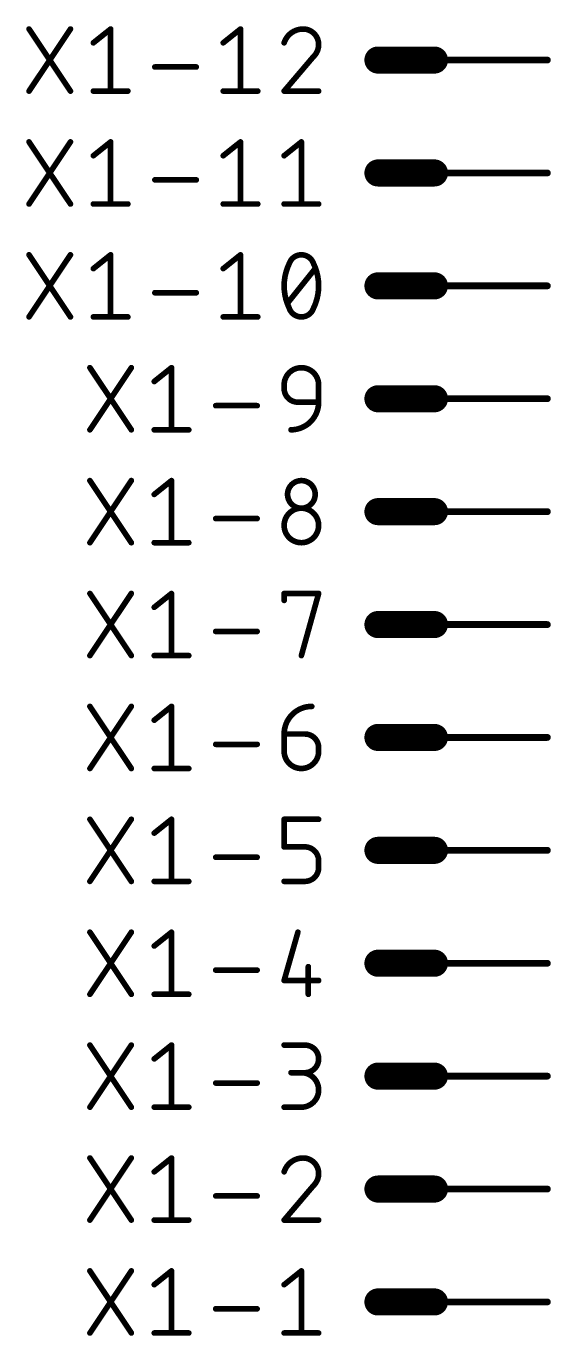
# Model space of a CAD drawing. Extents: x -75 to 101, y 0 to 115.
# Drawn here: x -75.22 to -63.42, y 34.8 to 64.26 of the extents above; entities that cross this region are included whole.
import ezdxf

# ---------------------------------------------------------------- set-up
doc = ezdxf.new("R2010")
doc.units = 0
doc.layers.add('94', color=12, linetype='CONTINUOUS')
doc.layers.add('95', color=251, linetype='CONTINUOUS')

msp = doc.modelspace()

# ---------------------------------------------------------------- linework, layer by layer
at = {"layer": '94'}
for points, const_width in [([(-67.31, 63.5), (-66.04, 63.5)], 0.6096), ([(-63.5, 63.5), (-66.04, 63.5)], 0.1524), ([(-67.31, 60.96), (-66.04, 60.96)], 0.6096), ([(-63.5, 60.96), (-66.04, 60.96)], 0.1524), ([(-67.31, 58.42), (-66.04, 58.42)], 0.6096), ([(-63.5, 58.42), (-66.04, 58.42)], 0.1524), ([(-67.31, 55.88), (-66.04, 55.88)], 0.6096), ([(-63.5, 55.88), (-66.04, 55.88)], 0.1524), ([(-67.31, 53.34), (-66.04, 53.34)], 0.6096), ([(-63.5, 53.34), (-66.04, 53.34)], 0.1524), ([(-67.31, 50.8), (-66.04, 50.8)], 0.6096), ([(-63.5, 50.8), (-66.04, 50.8)], 0.1524), ([(-67.31, 48.26), (-66.04, 48.26)], 0.6096), ([(-63.5, 48.26), (-66.04, 48.26)], 0.1524), ([(-67.31, 45.72), (-66.04, 45.72)], 0.6096), ([(-63.5, 45.72), (-66.04, 45.72)], 0.1524), ([(-67.31, 43.18), (-66.04, 43.18)], 0.6096), ([(-63.5, 43.18), (-66.04, 43.18)], 0.1524), ([(-67.31, 40.64), (-66.04, 40.64)], 0.6096), ([(-63.5, 40.64), (-66.04, 40.64)], 0.1524), ([(-67.31, 38.1), (-66.04, 38.1)], 0.6096), ([(-63.5, 38.1), (-66.04, 38.1)], 0.1524), ([(-67.31, 35.56), (-66.04, 35.56)], 0.6096), ([(-63.5, 35.56), (-66.04, 35.56)], 0.1524)]:
    msp.add_lwpolyline(points, dxfattribs=dict(at, const_width=const_width))
for points, const_width in [([(-67.31, 63.6524, 1), (-67.31, 63.3476)], 0.3048), ([(-66.04, 63.3476, 1), (-66.04, 63.6524)], 0.3048), ([(-66.04, 63.5381, 1), (-66.04, 63.4619)], 0.0762), ([(-63.5, 63.4619, 1), (-63.5, 63.5381)], 0.0762), ([(-67.31, 61.1124, 1), (-67.31, 60.8076)], 0.3048), ([(-66.04, 60.8076, 1), (-66.04, 61.1124)], 0.3048), ([(-66.04, 60.9981, 1), (-66.04, 60.9219)], 0.0762), ([(-63.5, 60.9219, 1), (-63.5, 60.9981)], 0.0762), ([(-67.31, 58.5724, 1), (-67.31, 58.2676)], 0.3048), ([(-66.04, 58.2676, 1), (-66.04, 58.5724)], 0.3048), ([(-66.04, 58.4581, 1), (-66.04, 58.3819)], 0.0762), ([(-63.5, 58.3819, 1), (-63.5, 58.4581)], 0.0762), ([(-67.31, 56.0324, 1), (-67.31, 55.7276)], 0.3048), ([(-66.04, 55.7276, 1), (-66.04, 56.0324)], 0.3048), ([(-66.04, 55.9181, 1), (-66.04, 55.8419)], 0.0762), ([(-63.5, 55.8419, 1), (-63.5, 55.9181)], 0.0762), ([(-67.31, 53.4924, 1), (-67.31, 53.1876)], 0.3048), ([(-66.04, 53.1876, 1), (-66.04, 53.4924)], 0.3048), ([(-66.04, 53.3781, 1), (-66.04, 53.3019)], 0.0762), ([(-63.5, 53.3019, 1), (-63.5, 53.3781)], 0.0762), ([(-67.31, 50.9524, 1), (-67.31, 50.6476)], 0.3048), ([(-66.04, 50.6476, 1), (-66.04, 50.9524)], 0.3048), ([(-66.04, 50.8381, 1), (-66.04, 50.7619)], 0.0762), ([(-63.5, 50.7619, 1), (-63.5, 50.8381)], 0.0762), ([(-67.31, 48.4124, 1), (-67.31, 48.1076)], 0.3048), ([(-66.04, 48.1076, 1), (-66.04, 48.4124)], 0.3048), ([(-66.04, 48.2981, 1), (-66.04, 48.2219)], 0.0762), ([(-63.5, 48.2219, 1), (-63.5, 48.2981)], 0.0762), ([(-67.31, 45.8724, 1), (-67.31, 45.5676)], 0.3048), ([(-66.04, 45.5676, 1), (-66.04, 45.8724)], 0.3048), ([(-66.04, 45.7581, 1), (-66.04, 45.6819)], 0.0762), ([(-63.5, 45.6819, 1), (-63.5, 45.7581)], 0.0762), ([(-67.31, 43.3324, 1), (-67.31, 43.0276)], 0.3048), ([(-66.04, 43.0276, 1), (-66.04, 43.3324)], 0.3048), ([(-66.04, 43.2181, 1), (-66.04, 43.1419)], 0.0762), ([(-63.5, 43.1419, 1), (-63.5, 43.2181)], 0.0762), ([(-67.31, 40.7924, 1), (-67.31, 40.4876)], 0.3048), ([(-66.04, 40.4876, 1), (-66.04, 40.7924)], 0.3048), ([(-66.04, 40.6781, 1), (-66.04, 40.6019)], 0.0762), ([(-63.5, 40.6019, 1), (-63.5, 40.6781)], 0.0762), ([(-67.31, 38.2524, 1), (-67.31, 37.9476)], 0.3048), ([(-66.04, 37.9476, 1), (-66.04, 38.2524)], 0.3048), ([(-66.04, 38.1381, 1), (-66.04, 38.0619)], 0.0762), ([(-63.5, 38.0619, 1), (-63.5, 38.1381)], 0.0762), ([(-67.31, 35.7124, 1), (-67.31, 35.4076)], 0.3048), ([(-66.04, 35.4076, 1), (-66.04, 35.7124)], 0.3048), ([(-66.04, 35.5981, 1), (-66.04, 35.5219)], 0.0762), ([(-63.5, 35.5219, 1), (-63.5, 35.5981)], 0.0762)]:
    msp.add_lwpolyline(points, format="xyb", dxfattribs=dict(at, const_width=const_width))
at = {"layer": '95'}
for points, const_width in [([(-75.1287, 64.2161, 1), (-75.1816, 64.1809)], 0.0635), ([(-74.1974, 64.1809, 1), (-74.2502, 64.2161)], 0.0635), ([(-73.2889, 64.1985, 1), (-73.3524, 64.1985)], 0.0635), ([(-73.3008, 64.1737, 1), (-73.3405, 64.2233)], 0.0635), ([(-70.3687, 64.1985, 1), (-70.4322, 64.1985)], 0.0635), ([(-70.3806, 64.1737, 1), (-70.4202, 64.2233)], 0.0635), ([(-68.9928, 64.1985, 0.3252), (-69.4196, 63.8881)], 0.127), ([(-68.9928, 64.2303, 1), (-68.9928, 64.1668)], 0.0635), ([(-68.6435, 63.8493, 0.4142), (-68.9928, 64.1985)], 0.127), ([(-68.9928, 64.1668, 1), (-68.9927, 64.2302)], 0.0635), ([(-73.7285, 63.9128, 1), (-73.6889, 63.8633)], 0.0635), ([(-70.8083, 63.9128, 1), (-70.7686, 63.8633)], 0.0635), ([(-69.4498, 63.8978, 1), (-69.3894, 63.8783)], 0.0635), ([(-68.7599, 63.5776, 0.2053), (-68.6435, 63.8493)], 0.127), ([(-68.6118, 63.8492, 1), (-68.6752, 63.8493)], 0.0635), ([(-68.6753, 63.8493, 1), (-68.6118, 63.8493)], 0.0635), ([(-72.3262, 63.3765, 1), (-72.3262, 63.313)], 0.0635), ([(-71.3949, 63.313, 1), (-71.3949, 63.3765)], 0.0635), ([(-68.7818, 63.6006, 1), (-68.738, 63.5546)], 0.0635), ([(-68.7357, 63.557, 1), (-68.7841, 63.5982)], 0.0635), ([(-75.1816, 62.8191, 1), (-75.1287, 62.7839)], 0.0635), ([(-74.2502, 62.7839, 1), (-74.1974, 62.8191)], 0.0635), ([(-73.7087, 62.8333, 1), (-73.7087, 62.7698)], 0.0635), ([(-73.3524, 62.8015, 1), (-73.2889, 62.8015)], 0.0635), ([(-72.9326, 62.7698, 1), (-72.9326, 62.8333)], 0.0635), ([(-70.7885, 62.8333, 1), (-70.7885, 62.7698)], 0.0635), ([(-70.4322, 62.8015, 1), (-70.3687, 62.8015)], 0.0635), ([(-70.0124, 62.7698, 1), (-70.0124, 62.8333)], 0.0635), ([(-69.4196, 62.8333, 1), (-69.4196, 62.7698)], 0.0635), ([(-69.4438, 62.8221, 1), (-69.3954, 62.7809)], 0.0635), ([(-68.6435, 62.7698, 1), (-68.6435, 62.8333)], 0.0635), ([(-75.1287, 61.6761, 1), (-75.1816, 61.6409)], 0.0635), ([(-74.1974, 61.6409, 1), (-74.2502, 61.6761)], 0.0635), ([(-73.2889, 61.6585, 1), (-73.3524, 61.6585)], 0.0635), ([(-73.3008, 61.6337, 1), (-73.3405, 61.6833)], 0.0635), ([(-70.3687, 61.6585, 1), (-70.4322, 61.6585)], 0.0635), ([(-70.3806, 61.6337, 1), (-70.4202, 61.6833)], 0.0635), ([(-68.9998, 61.6585, 1), (-69.0633, 61.6585)], 0.0635), ([(-69.0117, 61.6337, 1), (-69.0514, 61.6833)], 0.0635), ([(-73.7285, 61.3728, 1), (-73.6889, 61.3233)], 0.0635), ([(-70.8083, 61.3728, 1), (-70.7686, 61.3233)], 0.0635), ([(-69.4394, 61.3728, 1), (-69.3998, 61.3233)], 0.0635), ([(-72.3262, 60.8365, 1), (-72.3262, 60.773)], 0.0635), ([(-71.3949, 60.773, 1), (-71.3949, 60.8365)], 0.0635), ([(-75.1816, 60.2791, 1), (-75.1287, 60.2439)], 0.0635), ([(-74.2502, 60.2439, 1), (-74.1974, 60.2791)], 0.0635), ([(-73.7087, 60.2933, 1), (-73.7087, 60.2298)], 0.0635), ([(-73.3524, 60.2615, 1), (-73.2889, 60.2615)], 0.0635), ([(-72.9326, 60.2298, 1), (-72.9326, 60.2933)], 0.0635), ([(-70.7885, 60.2933, 1), (-70.7885, 60.2298)], 0.0635), ([(-70.4322, 60.2615, 1), (-70.3687, 60.2615)], 0.0635), ([(-70.0124, 60.2298, 1), (-70.0124, 60.2933)], 0.0635), ([(-69.4196, 60.2933, 1), (-69.4196, 60.2298)], 0.0635), ([(-69.0633, 60.2615, 1), (-68.9998, 60.2615)], 0.0635), ([(-68.6435, 60.2298, 1), (-68.6435, 60.2933)], 0.0635), ([(-75.1287, 59.1361, 1), (-75.1816, 59.1009)], 0.0635), ([(-74.1974, 59.1009, 1), (-74.2502, 59.1361)], 0.0635), ([(-73.2889, 59.1185, 1), (-73.3524, 59.1185)], 0.0635), ([(-73.3008, 59.0937, 1), (-73.3405, 59.1433)], 0.0635), ([(-70.3687, 59.1185, 1), (-70.4322, 59.1185)], 0.0635), ([(-70.3806, 59.0937, 1), (-70.4202, 59.1433)], 0.0635), ([(-69.3032, 58.9245, 0.1139), (-69.4196, 58.42)], 0.127), ([(-69.0316, 59.1185, 0.3205), (-69.3032, 58.9245)], 0.127), ([(-69.3332, 58.9348, 1), (-69.2732, 58.9142)], 0.0635), ([(-69.2747, 58.9106, 1), (-69.3317, 58.9384)], 0.0635), ([(-68.7599, 58.9245, 0.3205), (-69.0316, 59.1185)], 0.127), ([(-69.0316, 59.1502, 1), (-69.0316, 59.0868)], 0.0635), ([(-69.0316, 59.0868, 1), (-69.0316, 59.1502)], 0.0635), ([(-68.7314, 58.9384, 1), (-68.7885, 58.9106)], 0.0635), ([(-68.6435, 58.42, 0.1139), (-68.7599, 58.9245)], 0.127), ([(-68.7899, 58.9142, 1), (-68.7299, 58.9348)], 0.0635), ([(-73.7285, 58.8328, 1), (-73.6889, 58.7833)], 0.0635), ([(-70.8083, 58.8328, 1), (-70.7686, 58.7833)], 0.0635), ([(-68.6963, 58.7882, 1), (-68.7459, 58.8279)], 0.0635), ([(-69.3879, 58.42, 1), (-69.4514, 58.42)], 0.0635), ([(-69.4514, 58.42, 1), (-69.3879, 58.42)], 0.0635), ([(-69.4196, 58.42, 0.1139), (-69.3032, 57.9155)], 0.127), ([(-68.7599, 57.9155, 0.1139), (-68.6435, 58.42)], 0.127), ([(-68.6118, 58.42, 1), (-68.6753, 58.42)], 0.0635), ([(-68.6752, 58.42, 1), (-68.6118, 58.42)], 0.0635), ([(-72.3262, 58.2965, 1), (-72.3262, 58.233)], 0.0635), ([(-71.3949, 58.233, 1), (-71.3949, 58.2965)], 0.0635), ([(-69.3668, 58.0518, 1), (-69.3172, 58.0121)], 0.0635), ([(-75.1816, 57.7391, 1), (-75.1287, 57.7039)], 0.0635), ([(-74.2502, 57.7039, 1), (-74.1974, 57.7391)], 0.0635), ([(-73.7087, 57.7533, 1), (-73.7087, 57.6898)], 0.0635), ([(-73.3524, 57.7215, 1), (-73.2889, 57.7215)], 0.0635), ([(-72.9326, 57.6898, 1), (-72.9326, 57.7533)], 0.0635), ([(-70.7885, 57.7533, 1), (-70.7885, 57.6898)], 0.0635), ([(-70.4322, 57.7215, 1), (-70.3687, 57.7215)], 0.0635), ([(-70.0124, 57.6898, 1), (-70.0124, 57.7533)], 0.0635), ([(-69.3032, 57.9155, 0.3205), (-69.0316, 57.7215)], 0.127), ([(-69.2732, 57.9258, 1), (-69.3332, 57.9052)], 0.0635), ([(-69.3317, 57.9016, 1), (-69.2747, 57.9294)], 0.0635), ([(-69.0316, 57.7215, 0.3205), (-68.7599, 57.9155)], 0.127), ([(-69.0316, 57.7532, 1), (-69.0316, 57.6898)], 0.0635), ([(-69.0316, 57.6898, 1), (-69.0316, 57.7532)], 0.0635), ([(-68.7885, 57.9294, 1), (-68.7314, 57.9016)], 0.0635), ([(-68.7299, 57.9052, 1), (-68.7899, 57.9258)], 0.0635), ([(-73.7599, 56.5961, 1), (-73.8127, 56.5609)], 0.0635), ([(-72.8285, 56.5609, 1), (-72.8814, 56.5961)], 0.0635), ([(-71.92, 56.5785, 1), (-71.9835, 56.5785)], 0.0635), ([(-71.9319, 56.5537, 1), (-71.9716, 56.6033)], 0.0635), ([(-68.6435, 56.1904, 1), (-69.4196, 56.1904)], 0.127), ([(-72.3597, 56.2928, 1), (-72.32, 56.2433)], 0.0635), ([(-69.3879, 56.1904, 1), (-69.4514, 56.1904)], 0.0635), ([(-69.4514, 56.1904, 1), (-69.3879, 56.1904)], 0.0635), ([(-69.3879, 56.1128, 1), (-69.4514, 56.1128)], 0.0635), ([(-69.4514, 56.1128, 1), (-69.3879, 56.1128)], 0.0635), ([(-69.4196, 56.1128, 0.4142), (-69.1092, 55.8024)], 0.127), ([(-68.6118, 56.1904, 1), (-68.6753, 56.1904)], 0.0635), ([(-68.6752, 56.1904, 1), (-68.6117, 56.1904)], 0.0635), ([(-70.9573, 55.7565, 1), (-70.9573, 55.693)], 0.0635), ([(-70.026, 55.693, 1), (-70.026, 55.7565)], 0.0635), ([(-69.2644, 55.1815, 0.4142), (-68.6435, 55.8024)], 0.127), ([(-69.1092, 55.8341, 1), (-69.1092, 55.7706)], 0.0635), ([(-69.1092, 55.7706, 1), (-69.1092, 55.8341)], 0.0635), ([(-68.6118, 55.8024, 1), (-68.6753, 55.8024)], 0.0635), ([(-68.6753, 55.8024, 1), (-68.6118, 55.8024)], 0.0635), ([(-68.6435, 55.7706, 1), (-68.6435, 55.8341)], 0.0635), ([(-73.8127, 55.1991, 1), (-73.7599, 55.1639)], 0.0635), ([(-72.8814, 55.1639, 1), (-72.8285, 55.1991)], 0.0635), ([(-72.3398, 55.2133, 1), (-72.3398, 55.1497)], 0.0635), ([(-71.9835, 55.1815, 1), (-71.92, 55.1815)], 0.0635), ([(-71.5637, 55.1497, 1), (-71.5637, 55.2133)], 0.0635), ([(-69.2644, 55.2133, 1), (-69.2644, 55.1497)], 0.0635), ([(-73.7599, 54.0561, 1), (-73.8127, 54.0209)], 0.0635), ([(-72.8285, 54.0209, 1), (-72.8814, 54.0561)], 0.0635), ([(-71.92, 54.0385, 1), (-71.9835, 54.0385)], 0.0635), ([(-71.9319, 54.0137, 1), (-71.9716, 54.0633)], 0.0635), ([(-68.7211, 53.7281, 1), (-69.342, 53.7281)], 0.127), ([(-72.3597, 53.7528, 1), (-72.32, 53.7033)], 0.0635), ([(-69.3738, 53.7281, 1), (-69.3102, 53.7281)], 0.0635), ([(-69.342, 53.7281, 1), (-68.7211, 53.7281)], 0.127), ([(-69.3102, 53.7281, 1), (-69.3737, 53.7281)], 0.0635), ([(-68.6894, 53.7281, 1), (-68.7529, 53.7281)], 0.0635), ([(-68.7529, 53.7281, 1), (-68.6894, 53.7281)], 0.0635), ([(-68.6435, 53.0296, 1), (-69.4196, 53.0296)], 0.127), ([(-70.9573, 53.2165, 1), (-70.9573, 53.153)], 0.0635), ([(-70.026, 53.153, 1), (-70.026, 53.2165)], 0.0635), ([(-69.3879, 53.0296, 1), (-69.4514, 53.0296)], 0.0635), ([(-69.4514, 53.0296, 1), (-69.3879, 53.0296)], 0.0635), ([(-69.4196, 53.0296, 1), (-68.6435, 53.0296)], 0.127), ([(-68.6118, 53.0296, 1), (-68.6753, 53.0296)], 0.0635), ([(-68.6752, 53.0296, 1), (-68.6117, 53.0296)], 0.0635), ([(-73.8127, 52.6591, 1), (-73.7599, 52.6239)], 0.0635), ([(-72.8814, 52.6239, 1), (-72.8285, 52.6591)], 0.0635), ([(-72.3398, 52.6733, 1), (-72.3398, 52.6097)], 0.0635), ([(-71.9835, 52.6415, 1), (-71.92, 52.6415)], 0.0635), ([(-71.5637, 52.6097, 1), (-71.5637, 52.6733)], 0.0635), ([(-73.7599, 51.5161, 1), (-73.8127, 51.4809)], 0.0635), ([(-72.8285, 51.4809, 1), (-72.8814, 51.5161)], 0.0635), ([(-71.92, 51.4985, 1), (-71.9835, 51.4985)], 0.0635), ([(-71.9319, 51.4737, 1), (-71.9716, 51.5233)], 0.0635), ([(-69.3879, 51.4985, 1), (-69.4514, 51.4985)], 0.0635), ([(-69.4196, 51.5303, 1), (-69.4196, 51.4667)], 0.0635), ([(-69.4514, 51.3433, 1), (-69.3879, 51.3433)], 0.0635), ([(-68.6129, 51.49, 1), (-68.6741, 51.507)], 0.0635), ([(-68.6435, 51.4667, 1), (-68.6435, 51.5303)], 0.0635), ([(-72.3597, 51.2128, 1), (-72.32, 51.1633)], 0.0635), ([(-70.9573, 50.6765, 1), (-70.9573, 50.613)], 0.0635), ([(-70.026, 50.613, 1), (-70.026, 50.6765)], 0.0635), ([(-73.8127, 50.1191, 1), (-73.7599, 50.0839)], 0.0635), ([(-72.8814, 50.0839, 1), (-72.8285, 50.1191)], 0.0635), ([(-72.3398, 50.1333, 1), (-72.3398, 50.0697)], 0.0635), ([(-71.9835, 50.1015, 1), (-71.92, 50.1015)], 0.0635), ([(-71.5637, 50.0697, 1), (-71.5637, 50.1333)], 0.0635), ([(-69.0621, 50.11, 1), (-69.001, 50.093)], 0.0635), ([(-73.7599, 48.9761, 1), (-73.8127, 48.9409)], 0.0635), ([(-72.8285, 48.9409, 1), (-72.8814, 48.9761)], 0.0635), ([(-71.92, 48.9585, 1), (-71.9835, 48.9585)], 0.0635), ([(-71.9319, 48.9337, 1), (-71.9716, 48.9833)], 0.0635), ([(-68.7987, 48.9585, 0.4142), (-69.4196, 48.3376)], 0.127), ([(-68.7987, 48.9267, 1), (-68.7987, 48.9902)], 0.0635), ([(-72.3597, 48.6728, 1), (-72.32, 48.6233)], 0.0635), ([(-69.3879, 48.3376, 1), (-69.4514, 48.3376)], 0.0635), ([(-69.4514, 48.3376, 1), (-69.3879, 48.3376)], 0.0635), ([(-69.4196, 48.3694, 1), (-69.4196, 48.3059)], 0.0635), ([(-68.9539, 48.3694, 1), (-68.9539, 48.3059)], 0.0635), ([(-68.6435, 48.0272, 0.4142), (-68.9539, 48.3376)], 0.127), ([(-68.9539, 48.3059, 1), (-68.9539, 48.3694)], 0.0635), ([(-70.9573, 48.1365, 1), (-70.9573, 48.073)], 0.0635), ([(-70.026, 48.073, 1), (-70.026, 48.1365)], 0.0635), ([(-68.6118, 48.0272, 1), (-68.6753, 48.0272)], 0.0635), ([(-68.6753, 48.0272, 1), (-68.6118, 48.0272)], 0.0635), ([(-69.3879, 47.9496, 1), (-69.4514, 47.9496)], 0.0635), ([(-69.4514, 47.9496, 1), (-69.3879, 47.9496)], 0.0635), ([(-69.4196, 47.9496, 1), (-68.6435, 47.9496)], 0.127), ([(-68.6118, 47.9496, 1), (-68.6753, 47.9496)], 0.0635), ([(-68.6753, 47.9496, 1), (-68.6118, 47.9496)], 0.0635), ([(-73.8127, 47.5791, 1), (-73.7599, 47.5439)], 0.0635), ([(-72.8814, 47.5439, 1), (-72.8285, 47.5791)], 0.0635), ([(-72.3398, 47.5933, 1), (-72.3398, 47.5297)], 0.0635), ([(-71.9835, 47.5615, 1), (-71.92, 47.5615)], 0.0635), ([(-71.5637, 47.5297, 1), (-71.5637, 47.5933)], 0.0635), ([(-73.7599, 46.4361, 1), (-73.8127, 46.4009)], 0.0635), ([(-72.8285, 46.4009, 1), (-72.8814, 46.4361)], 0.0635), ([(-71.92, 46.4185, 1), (-71.9835, 46.4185)], 0.0635), ([(-71.9319, 46.3937, 1), (-71.9716, 46.4433)], 0.0635), ([(-69.4196, 46.4503, 1), (-69.4196, 46.3867)], 0.0635), ([(-69.3879, 46.4185, 1), (-69.4514, 46.4185)], 0.0635), ([(-68.6435, 46.3867, 1), (-68.6435, 46.4503)], 0.0635), ([(-72.3597, 46.1328, 1), (-72.32, 46.0833)], 0.0635), ([(-69.4514, 45.7976, 1), (-69.3879, 45.7976)], 0.0635), ([(-69.4196, 45.8294, 1), (-69.4196, 45.7659)], 0.0635), ([(-68.9539, 45.8294, 1), (-68.9539, 45.7659)], 0.0635), ([(-68.6435, 45.4872, 0.4142), (-68.9539, 45.7976)], 0.127), ([(-68.9539, 45.7659, 1), (-68.9539, 45.8294)], 0.0635), ([(-70.9573, 45.5965, 1), (-70.9573, 45.533)], 0.0635), ([(-70.026, 45.533, 1), (-70.026, 45.5965)], 0.0635), ([(-68.9539, 45.0215, 0.4142), (-68.6435, 45.3319)], 0.127), ([(-68.6118, 45.4872, 1), (-68.6753, 45.4872)], 0.0635), ([(-68.6753, 45.4872, 1), (-68.6118, 45.4872)], 0.0635), ([(-68.6118, 45.3319, 1), (-68.6753, 45.3319)], 0.0635), ([(-72.3398, 45.0533, 1), (-72.3398, 44.9898)], 0.0635), ([(-71.5637, 44.9898, 1), (-71.5637, 45.0533)], 0.0635), ([(-69.4196, 45.0533, 1), (-69.4196, 44.9898)], 0.0635), ([(-68.9539, 45.0533, 1), (-68.9539, 44.9898)], 0.0635), ([(-68.9539, 44.9898, 1), (-68.9539, 45.0533)], 0.0635), ([(-68.6753, 45.3319, 1), (-68.6118, 45.3319)], 0.0635), ([(-73.8127, 45.0391, 1), (-73.7599, 45.0039)], 0.0635), ([(-72.8814, 45.0039, 1), (-72.8285, 45.0391)], 0.0635), ([(-71.9835, 45.0215, 1), (-71.92, 45.0215)], 0.0635), ([(-73.7599, 43.8961, 1), (-73.8127, 43.8609)], 0.0635), ([(-72.8285, 43.8609, 1), (-72.8814, 43.8961)], 0.0635), ([(-71.92, 43.8785, 1), (-71.9835, 43.8785)], 0.0635), ([(-71.9319, 43.8537, 1), (-71.9716, 43.9033)], 0.0635), ([(-69.0786, 43.8698, 1), (-69.1397, 43.8872)], 0.0635), ([(-72.3597, 43.5928, 1), (-72.32, 43.5433)], 0.0635), ([(-70.9573, 43.0565, 1), (-70.9573, 42.993)], 0.0635), ([(-70.026, 42.993, 1), (-70.026, 43.0565)], 0.0635), ([(-68.8446, 43.1024, 1), (-68.9081, 43.1024)], 0.0635), ([(-69.4196, 42.8237, 1), (-69.4196, 42.7602)], 0.0635), ([(-69.4501, 42.8007, 1), (-69.3891, 42.7832)], 0.0635), ([(-68.6435, 42.7602, 1), (-68.6435, 42.8237)], 0.0635), ([(-73.8127, 42.4991, 1), (-73.7599, 42.4639)], 0.0635), ([(-72.8814, 42.4639, 1), (-72.8285, 42.4991)], 0.0635), ([(-72.3398, 42.5133, 1), (-72.3398, 42.4498)], 0.0635), ([(-71.9835, 42.4815, 1), (-71.92, 42.4815)], 0.0635), ([(-71.5637, 42.4498, 1), (-71.5637, 42.5133)], 0.0635), ([(-68.9081, 42.4815, 1), (-68.8446, 42.4815)], 0.0635), ([(-73.7599, 41.3561, 1), (-73.8127, 41.3209)], 0.0635), ([(-72.8285, 41.3209, 1), (-72.8814, 41.3561)], 0.0635), ([(-71.92, 41.3385, 1), (-71.9835, 41.3385)], 0.0635), ([(-71.9319, 41.3137, 1), (-71.9716, 41.3633)], 0.0635), ([(-69.4196, 41.3703, 1), (-69.4196, 41.3068)], 0.0635), ([(-68.9539, 41.3703, 1), (-68.9539, 41.3068)], 0.0635), ([(-68.9539, 40.7176, 1), (-68.9539, 41.3385)], 0.127), ([(-68.9539, 41.3068, 1), (-68.9539, 41.3703)], 0.0635), ([(-72.3597, 41.0528, 1), (-72.32, 41.0033)], 0.0635), ([(-69.2644, 40.7494, 1), (-69.2644, 40.6859)], 0.0635), ([(-69.0316, 40.7494, 1), (-69.0316, 40.6859)], 0.0635), ([(-69.0316, 39.9415, 1), (-69.0316, 40.7176)], 0.127), ([(-68.9539, 40.7494, 1), (-68.9539, 40.6859)], 0.0635), ([(-68.9539, 40.6859, 1), (-68.9539, 40.7494)], 0.0635), ([(-70.9573, 40.5165, 1), (-70.9573, 40.453)], 0.0635), ([(-70.026, 40.453, 1), (-70.026, 40.5165)], 0.0635), ([(-73.8127, 39.9591, 1), (-73.7599, 39.9239)], 0.0635), ([(-72.8814, 39.9239, 1), (-72.8285, 39.9591)], 0.0635), ([(-72.3398, 39.9733, 1), (-72.3398, 39.9098)], 0.0635), ([(-71.9835, 39.9415, 1), (-71.92, 39.9415)], 0.0635), ([(-71.5637, 39.9098, 1), (-71.5637, 39.9733)], 0.0635), ([(-69.4196, 39.9733, 1), (-69.4196, 39.9098)], 0.0635), ([(-69.0316, 39.9733, 1), (-69.0316, 39.9098)], 0.0635), ([(-69.0316, 39.9098, 1), (-69.0316, 39.9733)], 0.0635), ([(-73.7599, 38.8161, 1), (-73.8127, 38.7809)], 0.0635), ([(-72.8285, 38.7809, 1), (-72.8814, 38.8161)], 0.0635), ([(-71.92, 38.7985, 1), (-71.9835, 38.7985)], 0.0635), ([(-71.9319, 38.7737, 1), (-71.9716, 38.8233)], 0.0635), ([(-68.9928, 38.7985, 0.3252), (-69.4196, 38.4881)], 0.127), ([(-68.9928, 38.8303, 1), (-68.9928, 38.7668)], 0.0635), ([(-68.6435, 38.4492, 0.4142), (-68.9928, 38.7985)], 0.127), ([(-68.9928, 38.7668, 1), (-68.9927, 38.8302)], 0.0635), ([(-72.3597, 38.5128, 1), (-72.32, 38.4633)], 0.0635), ([(-69.4498, 38.4978, 1), (-69.3894, 38.4783)], 0.0635), ([(-68.7599, 38.1776, 0.2053), (-68.6435, 38.4492)], 0.127), ([(-68.6118, 38.4492, 1), (-68.6752, 38.4493)], 0.0635), ([(-68.6753, 38.4492, 1), (-68.6118, 38.4492)], 0.0635), ([(-68.7818, 38.2006, 1), (-68.738, 38.1546)], 0.0635), ([(-68.7357, 38.157, 1), (-68.7841, 38.1982)], 0.0635), ([(-70.9573, 37.9765, 1), (-70.9573, 37.913)], 0.0635), ([(-70.026, 37.913, 1), (-70.026, 37.9765)], 0.0635), ([(-73.8127, 37.4191, 1), (-73.7599, 37.3839)], 0.0635), ([(-72.8814, 37.3839, 1), (-72.8285, 37.4191)], 0.0635), ([(-72.3398, 37.4333, 1), (-72.3398, 37.3697)], 0.0635), ([(-71.9835, 37.4015, 1), (-71.92, 37.4015)], 0.0635), ([(-71.5637, 37.3697, 1), (-71.5637, 37.4333)], 0.0635), ([(-69.4196, 37.4333, 1), (-69.4196, 37.3697)], 0.0635), ([(-69.4438, 37.4221, 1), (-69.3954, 37.3809)], 0.0635), ([(-68.6435, 37.3697, 1), (-68.6435, 37.4333)], 0.0635), ([(-73.7599, 36.2761, 1), (-73.8127, 36.2409)], 0.0635), ([(-72.8285, 36.2409, 1), (-72.8814, 36.2761)], 0.0635), ([(-71.92, 36.2585, 1), (-71.9835, 36.2585)], 0.0635), ([(-71.9319, 36.2337, 1), (-71.9716, 36.2833)], 0.0635), ([(-68.9998, 36.2585, 1), (-69.0633, 36.2585)], 0.0635), ([(-69.0117, 36.2337, 1), (-69.0514, 36.2833)], 0.0635), ([(-72.3597, 35.9728, 1), (-72.32, 35.9233)], 0.0635), ([(-69.4394, 35.9728, 1), (-69.3998, 35.9233)], 0.0635), ([(-70.9573, 35.4365, 1), (-70.9573, 35.373)], 0.0635), ([(-70.026, 35.373, 1), (-70.026, 35.4365)], 0.0635), ([(-73.8127, 34.8791, 1), (-73.7599, 34.8439)], 0.0635), ([(-72.8814, 34.8439, 1), (-72.8285, 34.8791)], 0.0635), ([(-72.3398, 34.8933, 1), (-72.3398, 34.8297)], 0.0635), ([(-71.9835, 34.8615, 1), (-71.92, 34.8615)], 0.0635), ([(-71.5637, 34.8297, 1), (-71.5637, 34.8933)], 0.0635), ([(-69.4196, 34.8933, 1), (-69.4196, 34.8297)], 0.0635), ([(-69.0633, 34.8615, 1), (-68.9998, 34.8615)], 0.0635), ([(-68.6435, 34.8297, 1), (-68.6435, 34.8933)], 0.0635)]:
    msp.add_lwpolyline(points, format="xyb", dxfattribs=dict(at, const_width=const_width))
at = {"layer": '95', "const_width": 0.127}
for points in [[(-75.1551, 62.8015), (-74.2238, 64.1985)], [(-75.1551, 64.1985), (-74.2238, 62.8015)], [(-73.7087, 63.8881), (-73.3206, 64.1985)], [(-73.3206, 64.1985), (-73.3206, 62.8015)], [(-70.7885, 63.8881), (-70.4004, 64.1985)], [(-70.4004, 64.1985), (-70.4004, 62.8015)], [(-72.3262, 63.3448), (-71.3949, 63.3448)], [(-68.7599, 63.5776), (-69.4196, 62.8015)], [(-73.7087, 62.8015), (-72.9326, 62.8015)], [(-70.7885, 62.8015), (-70.0124, 62.8015)], [(-69.4196, 62.8015), (-68.6435, 62.8015)], [(-75.1551, 60.2615), (-74.2238, 61.6585)], [(-75.1551, 61.6585), (-74.2238, 60.2615)], [(-73.7087, 61.3481), (-73.3206, 61.6585)], [(-73.3206, 61.6585), (-73.3206, 60.2615)], [(-70.7885, 61.3481), (-70.4004, 61.6585)], [(-70.4004, 61.6585), (-70.4004, 60.2615)], [(-69.4196, 61.3481), (-69.0316, 61.6585)], [(-69.0316, 61.6585), (-69.0316, 60.2615)], [(-72.3262, 60.8048), (-71.3949, 60.8048)], [(-73.7087, 60.2615), (-72.9326, 60.2615)], [(-70.7885, 60.2615), (-70.0124, 60.2615)], [(-69.4196, 60.2615), (-68.6435, 60.2615)], [(-75.1551, 57.7215), (-74.2238, 59.1185)], [(-75.1551, 59.1185), (-74.2238, 57.7215)], [(-73.7087, 58.8081), (-73.3206, 59.1185)], [(-73.3206, 59.1185), (-73.3206, 57.7215)], [(-70.7885, 58.8081), (-70.4004, 59.1185)], [(-70.4004, 59.1185), (-70.4004, 57.7215)], [(-69.342, 58.0319), (-68.7211, 58.8081)], [(-72.3262, 58.2648), (-71.3949, 58.2648)], [(-73.7087, 57.7215), (-72.9326, 57.7215)], [(-70.7885, 57.7215), (-70.0124, 57.7215)], [(-73.7863, 55.1815), (-72.855, 56.5785)], [(-73.7863, 56.5785), (-72.855, 55.1815)], [(-72.3398, 56.2681), (-71.9518, 56.5785)], [(-71.9518, 56.5785), (-71.9518, 55.1815)], [(-69.4196, 56.1128), (-69.4196, 56.1904)], [(-68.6435, 56.1904), (-68.6435, 55.8024)], [(-70.9573, 55.7248), (-70.026, 55.7248)], [(-68.6435, 55.8024), (-69.1092, 55.8024)], [(-72.3398, 55.1815), (-71.5637, 55.1815)], [(-73.7863, 52.6415), (-72.855, 54.0385)], [(-73.7863, 54.0385), (-72.855, 52.6415)], [(-72.3398, 53.7281), (-71.9518, 54.0385)], [(-71.9518, 54.0385), (-71.9518, 52.6415)], [(-70.9573, 53.1848), (-70.026, 53.1848)], [(-72.3398, 52.6415), (-71.5637, 52.6415)], [(-73.7863, 50.1015), (-72.855, 51.4985)], [(-73.7863, 51.4985), (-72.855, 50.1015)], [(-72.3398, 51.1881), (-71.9518, 51.4985)], [(-71.9518, 51.4985), (-71.9518, 50.1015)], [(-69.4196, 51.3433), (-69.4196, 51.4985)], [(-69.4196, 51.4985), (-68.6435, 51.4985)], [(-68.6435, 51.4985), (-69.0316, 50.1015)], [(-70.9573, 50.6448), (-70.026, 50.6448)], [(-72.3398, 50.1015), (-71.5637, 50.1015)], [(-73.7863, 47.5615), (-72.855, 48.9585)], [(-73.7863, 48.9585), (-72.855, 47.5615)], [(-72.3398, 48.6481), (-71.9518, 48.9585)], [(-71.9518, 48.9585), (-71.9518, 47.5615)], [(-69.4196, 48.3376), (-68.9539, 48.3376)], [(-69.4196, 47.9496), (-69.4196, 48.3376)], [(-70.9573, 48.1048), (-70.026, 48.1048)], [(-68.6435, 48.0272), (-68.6435, 47.9496)], [(-72.3398, 47.5615), (-71.5637, 47.5615)], [(-73.7863, 45.0215), (-72.855, 46.4185)], [(-73.7863, 46.4185), (-72.855, 45.0215)], [(-72.3398, 46.1081), (-71.9518, 46.4185)], [(-71.9518, 46.4185), (-71.9518, 45.0215)], [(-69.4196, 45.7976), (-69.4196, 46.4185)], [(-69.4196, 46.4185), (-68.6435, 46.4185)], [(-68.9539, 45.7976), (-69.4196, 45.7976)], [(-70.9573, 45.5648), (-70.026, 45.5648)], [(-68.6435, 45.3319), (-68.6435, 45.4872)], [(-72.3398, 45.0215), (-71.5637, 45.0215)], [(-69.4196, 45.0215), (-68.9539, 45.0215)], [(-73.7863, 42.4815), (-72.855, 43.8785)], [(-73.7863, 43.8785), (-72.855, 42.4815)], [(-72.3398, 43.5681), (-71.9518, 43.8785)], [(-71.9518, 43.8785), (-71.9518, 42.4815)], [(-69.1092, 43.8785), (-69.4196, 42.7919)], [(-70.9573, 43.0248), (-70.026, 43.0248)], [(-68.8763, 43.1024), (-68.8763, 42.4815)], [(-69.4196, 42.7919), (-68.6435, 42.7919)], [(-72.3398, 42.4815), (-71.5637, 42.4815)], [(-73.7863, 39.9415), (-72.855, 41.3385)], [(-73.7863, 41.3385), (-72.855, 39.9415)], [(-72.3398, 41.0281), (-71.9518, 41.3385)], [(-71.9518, 41.3385), (-71.9518, 39.9415)], [(-69.4196, 41.3385), (-68.9539, 41.3385)], [(-68.9539, 40.7176), (-69.2644, 40.7176)], [(-70.9573, 40.4848), (-70.026, 40.4848)], [(-72.3398, 39.9415), (-71.5637, 39.9415)], [(-69.4196, 39.9415), (-69.0316, 39.9415)], [(-73.7863, 37.4015), (-72.855, 38.7985)], [(-73.7863, 38.7985), (-72.855, 37.4015)], [(-72.3398, 38.4881), (-71.9518, 38.7985)], [(-71.9518, 38.7985), (-71.9518, 37.4015)], [(-68.7599, 38.1776), (-69.4196, 37.4015)], [(-70.9573, 37.9448), (-70.026, 37.9448)], [(-72.3398, 37.4015), (-71.5637, 37.4015)], [(-69.4196, 37.4015), (-68.6435, 37.4015)], [(-73.7863, 34.8615), (-72.855, 36.2585)], [(-73.7863, 36.2585), (-72.855, 34.8615)], [(-72.3398, 35.9481), (-71.9518, 36.2585)], [(-71.9518, 36.2585), (-71.9518, 34.8615)], [(-69.4196, 35.9481), (-69.0316, 36.2585)], [(-69.0316, 36.2585), (-69.0316, 34.8615)], [(-70.9573, 35.4048), (-70.026, 35.4048)], [(-72.3398, 34.8615), (-71.5637, 34.8615)], [(-69.4196, 34.8615), (-68.6435, 34.8615)]]:
    msp.add_lwpolyline(points, dxfattribs=at)

doc.saveas('drawing.dxf')
